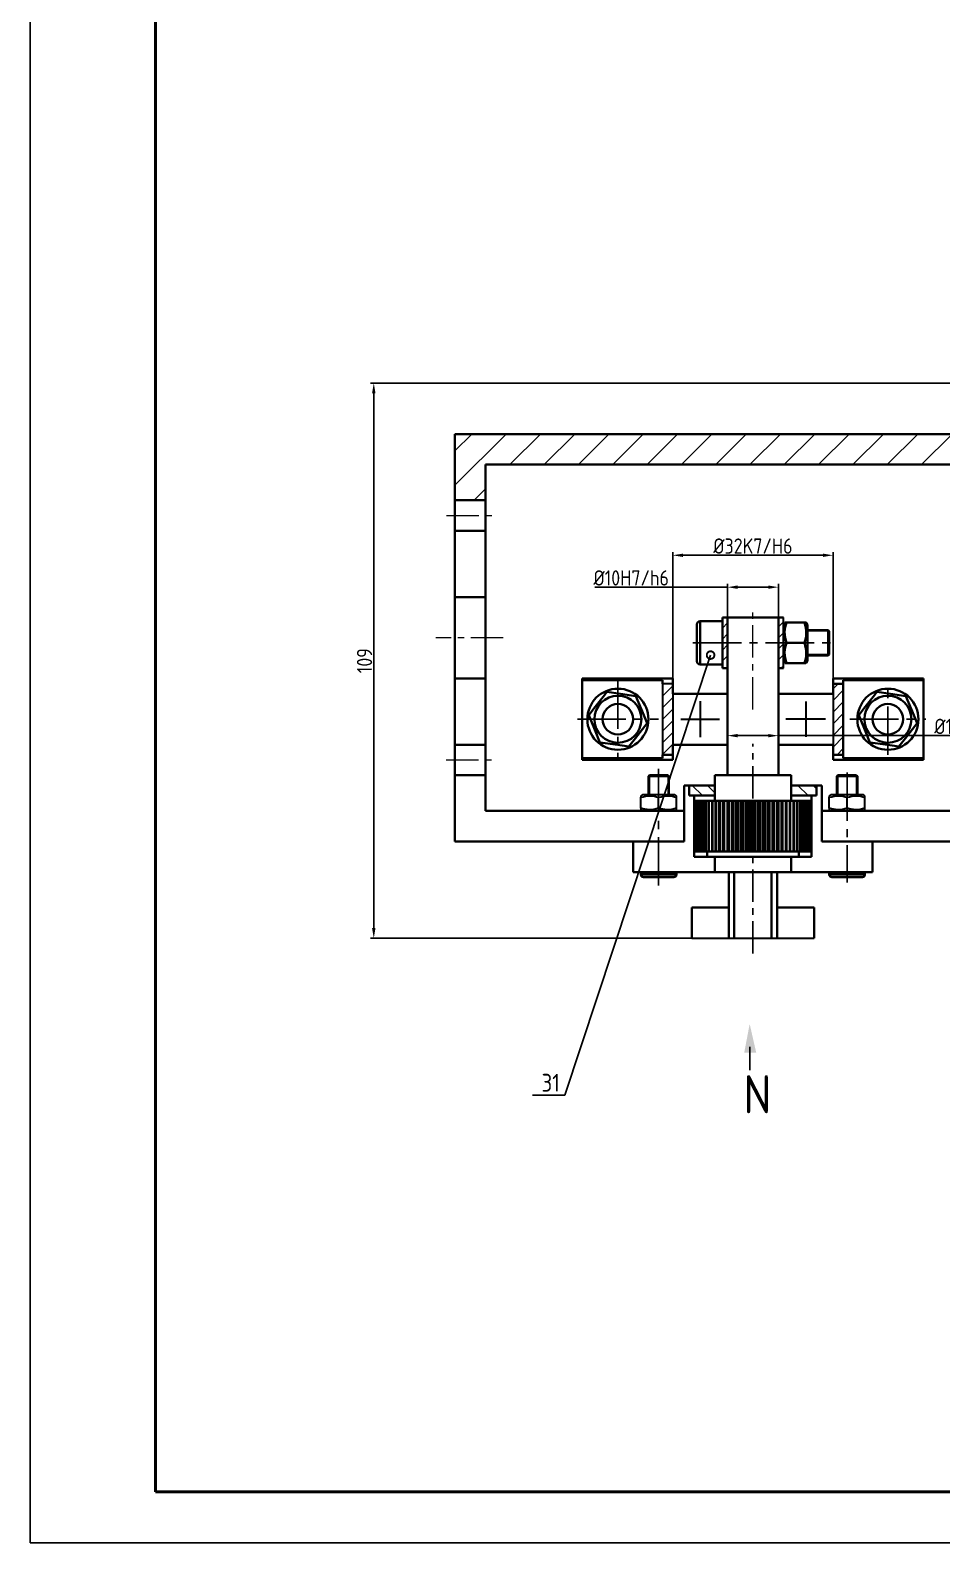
# Model space of a CAD drawing. Header units: millimetres. Extents: x -418 to 1730, y 105 to 1293.
# Drawn here: x -418 to -60, y 105 to 699 of the extents above; entities that cross this region are included whole.
import ezdxf
from ezdxf import colors
from ezdxf.entities.mleader import LeaderData, LeaderLine
from ezdxf.math import Vec2, Vec3

# ---------------------------------------------------------------- set-up
doc = ezdxf.new("R2010")
doc.units = ezdxf.units.MM
doc.linetypes.add('CENTER2', pattern=[28.575, 19.05, -3.175, 3.175, -3.175])
doc.linetypes.add('CENTERX2', pattern=[20.32, 12.7, -2.54, 2.54, -2.54])
for name, color, linetype, lineweight in [('中心线层', 6, 'CENTERX2', 15), ('剖面线层', 6, 'Continuous', 15), ('图形轮廓线', 7, 'Continuous', 35), ('图框线', 7, 'Continuous', 50), ('文字', 6, 'Continuous', 25), ('细实线', 6, 'Continuous', 25), ('轮廓实线层', 7, 'Continuous', 40)]:
    doc.layers.add(name, color=color, linetype=linetype, lineweight=lineweight)
doc.layers.add('细点画线', color=6, linetype='CENTER2')
doc.styles.get("Standard").update_dxf_attribs({"font": 'gbenor.shx', "bigfont": 'gbcbig.shx'})
doc.dimstyles.new('圆标注', dxfattribs={"dimtxt": 6, "dimasz": 4, "dimexe": 1.25, "dimexo": 0.625, "dimtad": 1, "dimlfac": 0.5, "dimdsep": 46, "dimtxsty": 'Standard', "dimcen": 2.5, "dimadec": 0, "dimazin": 0, "dimtfac": 1, "dimtmove": 0, "dimatfit": 3, "dimfxl": 1, "dimarcsym": 0})

# ---------------------------------------------------------------- blocks, each defined once
blk = doc.blocks.new('*D46')
at = {"layer": 'Defpoints', "color": 0, "transparency": 16777216}
for p in [(-124.52, 480.2), (-144.52, 453.34), (-124.52, 453.34)]:
    blk.add_point(p, dxfattribs=at)
at = {"layer": '文字', "color": 0, "lineweight": -2, "transparency": 16777216}
for p, q in [((-144.52, 453.96), (-144.52, 481.45)), ((-124.52, 453.96), (-124.52, 481.45)), ((-144.52, 480.2), (-196.56, 480.2)), ((-128.52, 480.2), (-140.52, 480.2))]:
    blk.add_line(p, q, dxfattribs=at)
at = {"layer": '文字', "color": 0, "transparency": 16777216}
for points in [[(-140.52, 480.87), (-140.52, 479.54), (-144.52, 480.2)], [(-128.52, 480.87), (-128.52, 479.54), (-124.52, 480.2)]]:
    blk.add_solid(points, dxfattribs=at)
at = {"layer": '文字', "color": 0, "transparency": 16777216, "insert": (-182.31, 483.83), "char_height": 6, "attachment_point": 5}
blk.add_mtext('%%C10H7/h6', dxfattribs=at)
blk = doc.blocks.new('_DotSmall')
at = {"color": 0, "linetype": 'ByBlock', "const_width": 0.5}
blk.add_lwpolyline([(-0.0625, 0, 1), (0.0625, 0, 1)], format="xyb", close=True, dxfattribs=at)
blk = doc.blocks.new('*D55')
at = {"layer": 'Defpoints', "color": 0, "transparency": 16777216}
for p in [(630.95, 560.34), (-283.36, 342.34), (-110.52, 342.34)]:
    blk.add_point(p, dxfattribs=at)
at = {"layer": '文字', "color": 0, "lineweight": -2, "transparency": 16777216}
for p, q in [((630.33, 560.34), (-284.61, 560.34)), ((-283.36, 556.34), (-283.36, 346.34)), ((-111.15, 342.34), (-284.61, 342.34))]:
    blk.add_line(p, q, dxfattribs=at)
at = {"layer": '文字', "color": 0, "transparency": 16777216}
for points in [[(-284.03, 556.34), (-282.7, 556.34), (-283.36, 560.34)], [(-284.03, 346.34), (-282.7, 346.34), (-283.36, 342.34)]]:
    blk.add_solid(points, dxfattribs=at)
at = {"layer": '文字', "color": 0, "transparency": 16777216, "insert": (-286.99, 451.34), "char_height": 6, "attachment_point": 5, "rotation": 90}
blk.add_mtext('109', dxfattribs=at)
blk = doc.blocks.new('*D56')
at = {"layer": 'Defpoints', "color": 0, "transparency": 16777216}
for p in [(-103.06, 492.73), (-165.98, 438.34), (-103.06, 438.34)]:
    blk.add_point(p, dxfattribs=at)
at = {"layer": '文字', "color": 0, "lineweight": -2, "transparency": 16777216}
for p, q in [((-165.98, 438.96), (-165.98, 493.98)), ((-103.06, 438.96), (-103.06, 493.98)), ((-161.98, 492.73), (-107.06, 492.73))]:
    blk.add_line(p, q, dxfattribs=at)
at = {"layer": '文字', "color": 0, "transparency": 16777216}
for points in [[(-161.98, 493.39), (-161.98, 492.06), (-165.98, 492.73)], [(-107.06, 493.39), (-107.06, 492.06), (-103.06, 492.73)]]:
    blk.add_solid(points, dxfattribs=at)
at = {"layer": '文字', "color": 0, "transparency": 16777216, "insert": (-134.52, 496.35), "char_height": 6, "attachment_point": 5}
blk.add_mtext('%%C32K7/H6', dxfattribs=at)
blk = doc.blocks.new('*D57')
at = {"layer": 'Defpoints', "color": 0, "transparency": 16777216}
for p in [(-144.52, 424.54), (-124.52, 424.54), (-124.52, 421.89)]:
    blk.add_point(p, dxfattribs=at)
at = {"layer": '文字', "color": 0, "lineweight": -2, "transparency": 16777216}
for p, q in [((-144.52, 423.91), (-144.52, 420.64)), ((-140.52, 421.89), (-128.52, 421.89)), ((-124.52, 423.91), (-124.52, 420.64)), ((-124.52, 421.89), (-34.22, 421.89))]:
    blk.add_line(p, q, dxfattribs=at)
at = {"layer": '文字', "color": 0, "transparency": 16777216}
for points in [[(-140.52, 422.56), (-140.52, 421.23), (-144.52, 421.89)], [(-128.52, 422.56), (-128.52, 421.23), (-124.52, 421.89)]]:
    blk.add_solid(points, dxfattribs=at)
at = {"layer": '文字', "color": 0, "transparency": 16777216, "insert": (-48.47, 425.52), "char_height": 6, "attachment_point": 5}
blk.add_mtext('%%C10H7/h6', dxfattribs=at)

msp = doc.modelspace()

# ---------------------------------------------------------------- hatches: boundary and pattern name
at = {"layer": '剖面线层'}
h = msp.add_hatch(dxfattribs=at)
h.set_pattern_fill('ANSI31', color=256, scale=3)
h.set_pattern_definition([(45, (-3052.254, -704.448), (-6.735192, 6.735192), [])])
h.paths.add_polyline_path([(133.28, 528.34), (136.48, 528.34), (136.48, 522.94), (148.48, 522.94), (148.48, 540.34), (-251.52, 540.34), (-251.52, 514.34), (-239.52, 514.34), (-239.52, 528.34)])
h = msp.add_hatch(dxfattribs=at)
h.set_pattern_fill('ANSI31', color=256, scale=0.96)
h.set_pattern_definition([(45, (-3052.2543, -704.4478), (-2.1552615, 2.1552615), [])])
h.paths.add_polyline_path([(-122.52, 465.59), (-122.52, 468.34), (-124.52, 468.34), (-124.52, 458.34), (-122.52, 458.34)])
h.paths.add_polyline_path([(-122.52, 458.34), (-124.52, 458.34), (-124.52, 448.34), (-122.52, 448.34), (-122.52, 453.34)])
h.paths.add_polyline_path([(-144.52, 468.34), (-146.52, 468.34), (-146.52, 466.84), (-146.52, 458.34), (-144.52, 458.34)])
h.paths.add_polyline_path([(-144.52, 458.34), (-146.52, 458.34), (-146.52, 449.84), (-146.52, 448.34), (-144.52, 448.34)])
h = msp.add_hatch(dxfattribs=at)
h.set_pattern_fill('ANSI31', color=256, scale=1.32, angle=90)
h.set_pattern_definition([(135, (-3052.2543, -704.448), (-2.9634845, -2.9634845), [])])
h.paths.add_polyline_path([(-149.52, 402.34), (-159.52, 402.34), (-159.52, 398.34), (-157.52, 398.34), (-149.52, 398.34)])
h.paths.add_polyline_path([(-109.52, 402.34), (-119.52, 402.34), (-119.52, 398.34), (-109.52, 398.34)])
at = {"layer": '文字'}
h = msp.add_hatch(dxfattribs=at)
h.set_pattern_fill('ANSI31', color=256, scale=1.02)
h.set_pattern_definition([(45, (-3052.2543, -704.4478), (-2.2899653, 2.2899653), [])])
h.paths.add_polyline_path([(-165.985, 438.34), (-165.985, 442.283), (-169.989, 442.283), (-170.012, 414.397), (-165.985, 414.397), (-165.985, 418.34)])
h.paths.add_polyline_path([(-99.02, 442.283), (-103.056, 442.283), (-103.056, 438.34), (-103.056, 418.34), (-103.056, 414.397), (-99.02, 414.397)])

# ---------------------------------------------------------------- linework, layer by layer
at = {"layer": '中心线层'}
for p, q in [((-254.845, 508.34), (-236.779, 508.34)), ((-134.52, 432.214), (-134.52, 472.151)), ((-232.615, 460.34), (-259.065, 460.34)), ((-254.945, 412.34), (-236.454, 412.34))]:
    msp.add_line(p, q, dxfattribs=at)
at = {"layer": '剖面线层'}
for p, q in [((-104.521, 462.94), (-113.121, 462.94)), ((-104.521, 453.74), (-113.121, 453.74)), ((-175.12, 406.34), (-175.12, 398.74)), ((-167.92, 406.34), (-167.92, 398.74)), ((-101.12, 406.34), (-101.12, 398.74)), ((-93.92, 406.34), (-93.92, 398.74))]:
    msp.add_line(p, q, dxfattribs=at)
at = {"layer": '图形轮廓线'}
for p, q in [((-122.52, 463.34), (-122.52, 468.34)), ((-122.52, 448.34), (-122.52, 453.34)), ((-169.989, 442.283), (-170.012, 414.354)), ((-165.985, 442.283), (-169.989, 442.283)), ((-165.985, 438.34), (-165.985, 418.34)), ((-155.253, 435.417), (-155.253, 421.263)), ((-113.788, 435.245), (-113.788, 421.435)), ((-103.056, 438.34), (-103.056, 418.34)), ((-162.805, 428.34), (-147.7, 428.34)), ((-106.01, 428.34), (-121.567, 428.34)), ((-177.77, 398.74), (-178.52, 398.307)), ((-178.52, 398.307), (-178.52, 397.682)), ((-177.77, 398.74), (-165.27, 398.74)), ((-164.52, 398.307), (-165.27, 398.74)), ((-164.52, 397.682), (-164.52, 398.307)), ((-103.77, 398.74), (-104.52, 398.307)), ((-104.52, 398.307), (-104.52, 397.682)), ((-103.77, 398.74), (-91.27, 398.74)), ((-90.52, 398.307), (-91.27, 398.74)), ((-90.52, 397.682), (-90.52, 398.307)), ((-178.52, 393.398), (-178.52, 397.682)), ((-178.52, 393.398), (-178.52, 392.773)), ((-178.52, 392.773), (-177.77, 392.34)), ((-171.52, 392.34), (-177.77, 392.34)), ((-171.52, 393.398), (-171.52, 397.682)), ((-165.27, 392.34), (-171.52, 392.34)), ((-165.27, 392.34), (-164.52, 392.773)), ((-164.52, 393.398), (-164.52, 397.682)), ((-164.52, 392.773), (-164.52, 393.398)), ((-104.52, 393.398), (-104.52, 397.682)), ((-104.52, 393.398), (-104.52, 392.773)), ((-104.52, 392.773), (-103.77, 392.34)), ((-97.52, 392.34), (-103.77, 392.34)), ((-97.52, 393.398), (-97.52, 397.682)), ((-91.27, 392.34), (-97.52, 392.34)), ((-91.27, 392.34), (-90.52, 392.773)), ((-90.52, 393.398), (-90.52, 397.682)), ((-90.52, 392.773), (-90.52, 393.398)), ((-158.52, 342.34), (-110.52, 342.34))]:
    msp.add_line(p, q, dxfattribs=at)
for points, knots in [([(-178.52, 397.682), (-177.269, 398.008), (-174.929, 398.618), (-172.603, 397.979), (-171.52, 397.682)], [0, 0, 0, 0, 0.5344324, 1, 1, 1, 1]), ([(-171.52, 397.682), (-170.269, 398.008), (-167.929, 398.618), (-165.603, 397.979), (-164.52, 397.682)], [0, 0, 0, 0, 0.53444888, 1, 1, 1, 1]), ([(-104.52, 397.682), (-103.269, 398.008), (-100.929, 398.618), (-98.603, 397.979), (-97.52, 397.682)], [0, 0, 0, 0, 0.5344324, 1, 1, 1, 1]), ([(-97.52, 397.682), (-96.269, 398.008), (-93.929, 398.618), (-91.603, 397.979), (-90.52, 397.682)], [0, 0, 0, 0, 0.53444888, 1, 1, 1, 1]), ([(-171.52, 393.398), (-172.771, 393.072), (-175.112, 392.461), (-177.438, 393.101), (-178.52, 393.398)], [0, 0, 0, 0, 0.5344324, 1, 1, 1, 1]), ([(-164.52, 393.398), (-165.771, 393.072), (-168.112, 392.461), (-170.438, 393.101), (-171.52, 393.398)], [0, 0, 0, 0, 0.5344324, 1, 1, 1, 1]), ([(-97.52, 393.398), (-98.771, 393.072), (-101.112, 392.461), (-103.438, 393.101), (-104.52, 393.398)], [0, 0, 0, 0, 0.5344324, 1, 1, 1, 1]), ([(-90.52, 393.398), (-91.771, 393.072), (-94.112, 392.461), (-96.438, 393.101), (-97.52, 393.398)], [0, 0, 0, 0, 0.5344324, 1, 1, 1, 1])]:
    msp.add_open_spline(points, degree=3, knots=knots, dxfattribs=at)
at = {"layer": '图框线'}
for p, q in [((-368.997, 1272.923), (-368.997, 124.923)), ((-368.997, 124.923), (1241.774, 124.923))]:
    msp.add_line(p, q, dxfattribs=at)
at = {"layer": '文字'}
msp.add_line((-135.788, 299.685), (-135.788, 290.58), dxfattribs=at)
msp.add_solid([(-137.915, 297.445), (-133.231, 297.445), (-135.788, 308.685)], dxfattribs=at)
at = {"layer": '细实线'}
for p, q in [((-418.226, 1292.923), (-418.226, 104.923)), ((-418.226, 104.923), (1261.774, 104.923))]:
    msp.add_line(p, q, dxfattribs=at)
at = {"layer": '细点画线'}
for p, q in [((-158.093, 458.34), (-102.553, 458.34)), ((-187.52, 443.658), (-187.52, 413.038)), ((-81.52, 414.353), (-81.52, 442.599)), ((-203.403, 428.355), (-171.637, 428.341)), ((-96.434, 428.34), (-66.607, 428.34)), ((-171.52, 363), (-171.52, 408.833)), ((-97.52, 407.434), (-97.52, 364.207))]:
    msp.add_line(p, q, dxfattribs=at)
at = {"layer": '细点画线', "linetype": 'CENTERX2'}
msp.add_line((-134.52, 336.298), (-134.52, 418.666), dxfattribs=at)
at = {"layer": '轮廓实线层'}
for p, q in [((148.48, 540.34), (-251.52, 540.34)), ((-251.52, 540.34), (-251.52, 514.34)), ((133.28, 528.34), (-239.52, 528.34)), ((-239.52, 528.34), (-239.52, 502.34)), ((-239.52, 514.34), (-251.52, 514.34)), ((-251.52, 514.34), (-251.52, 502.34)), ((-251.52, 502.34), (-239.52, 502.34)), ((-251.52, 502.34), (-251.52, 476.34)), ((-239.52, 502.34), (-239.52, 476.34)), ((-239.52, 476.34), (-251.52, 476.34)), ((-251.52, 476.34), (-251.52, 444.34)), ((-239.52, 476.34), (-239.52, 444.34)), ((-156.52, 451.09), (-156.52, 465.59)), ((-146.52, 466.84), (-155.27, 466.84)), ((-155.27, 466.84), (-155.27, 449.84)), ((-146.52, 466.84), (-146.52, 468.34)), ((-146.52, 468.34), (-122.52, 468.34)), ((-146.52, 466.84), (-146.52, 449.84)), ((-144.52, 406.34), (-144.52, 468.34)), ((-124.52, 406.34), (-124.52, 468.34)), ((-122.087, 466.34), (-122.52, 465.59)), ((-122.52, 458.32), (-122.52, 465.59)), ((-122.027, 466.344), (-121.373, 466.353)), ((-121.373, 466.353), (-114.268, 466.353)), ((-121.373, 466.327), (-114.268, 466.327)), ((-114.268, 466.353), (-113.614, 466.344)), ((-113.121, 465.59), (-113.554, 466.34)), ((-113.121, 458.32), (-113.121, 465.59)), ((-104.92, 463.34), (-113.121, 463.34)), ((-104.521, 462.94), (-104.92, 463.34)), ((-104.92, 453.34), (-104.92, 463.34)), ((-122.52, 451.09), (-122.52, 458.32)), ((-121.373, 458.314), (-114.268, 458.314)), ((-113.121, 451.09), (-113.121, 458.32)), ((-104.521, 462.94), (-104.521, 453.74)), ((-113.121, 453.34), (-104.92, 453.34)), ((-104.92, 453.34), (-104.521, 453.74)), ((-155.27, 449.84), (-146.52, 449.84)), ((-146.52, 448.34), (-146.52, 449.84)), ((-144.52, 448.34), (-146.52, 448.34)), ((-124.52, 448.34), (-122.52, 448.34)), ((-122.52, 451.09), (-122.087, 450.34)), ((-121.373, 450.327), (-114.268, 450.327)), ((-113.554, 450.34), (-113.121, 451.09)), ((-251.52, 444.34), (-239.52, 444.34)), ((-251.52, 444.34), (-251.52, 418.34)), ((-239.52, 444.34), (-239.52, 418.34)), ((-201.52, 443.654), (-201.52, 444.34)), ((-201.52, 444.34), (-166.02, 444.34)), ((-201.52, 443.654), (-170.02, 443.654)), ((-201.52, 413.026), (-201.52, 443.654)), ((-170.02, 443.654), (-170.02, 442.368)), ((-166.02, 444.34), (-166.02, 442.368)), ((-165.985, 438.34), (-165.985, 442.283)), ((-103.056, 442.283), (-103.056, 438.34)), ((-103.056, 442.283), (-99.052, 442.283)), ((-103.02, 444.34), (-103.02, 442.368)), ((-103.02, 444.34), (-67.52, 444.34)), ((-67.52, 443.654), (-99.02, 443.654)), ((-99.02, 443.654), (-99.02, 413.026)), ((-67.52, 443.654), (-67.52, 444.34)), ((-67.52, 443.654), (-67.52, 413.026)), ((-144.52, 438.34), (-165.985, 438.34)), ((-103.056, 438.34), (-124.52, 438.34)), ((-239.52, 418.34), (-251.52, 418.34)), ((-251.52, 418.34), (-251.52, 406.34)), ((-239.52, 418.34), (-239.52, 406.34)), ((-165.985, 418.34), (-144.52, 418.34)), ((-165.985, 418.34), (-165.985, 414.397)), ((-120.52, 418.34), (-124.52, 418.34)), ((-124.52, 418.34), (-103.056, 418.34)), ((-103.056, 414.397), (-103.056, 418.34)), ((-201.52, 412.34), (-201.52, 413.026)), ((-170.02, 413.026), (-201.52, 413.026)), ((-201.52, 412.34), (-166.02, 412.34)), ((-170.02, 414.311), (-170.02, 413.026)), ((-165.985, 414.397), (-169.989, 414.397)), ((-166.02, 412.34), (-166.02, 414.311)), ((-99.052, 414.397), (-103.056, 414.397)), ((-103.02, 412.34), (-103.02, 414.311)), ((-103.02, 412.34), (-67.52, 412.34)), ((-99.02, 413.026), (-67.52, 413.026)), ((-67.52, 412.34), (-67.52, 413.026)), ((-251.52, 406.34), (-239.52, 406.34)), ((-251.52, 406.34), (-251.52, 380.34)), ((-239.52, 406.34), (-239.52, 392.34)), ((-175.12, 406.34), (-175.52, 405.94)), ((-175.52, 405.94), (-175.52, 398.74)), ((-173.196, 405.94), (-175.52, 405.94)), ((-175.12, 406.34), (-173.029, 406.34)), ((-167.52, 405.94), (-173.196, 405.94)), ((-173.029, 406.34), (-167.92, 406.34)), ((-167.52, 405.94), (-167.92, 406.34)), ((-167.52, 398.74), (-167.52, 405.94)), ((-149.52, 406.34), (-149.52, 396.34)), ((-149.52, 406.34), (-119.52, 406.34)), ((-119.52, 396.34), (-119.52, 406.34)), ((-101.12, 406.34), (-101.52, 405.94)), ((-101.52, 405.94), (-101.52, 398.74)), ((-99.196, 405.94), (-101.52, 405.94)), ((-101.12, 406.34), (-99.029, 406.34)), ((-93.52, 405.94), (-99.196, 405.94)), ((-99.029, 406.34), (-93.92, 406.34)), ((-93.52, 405.94), (-93.92, 406.34)), ((-93.52, 398.74), (-93.52, 405.94)), ((-161.52, 380.34), (-161.52, 402.34)), ((-159.52, 402.34), (-161.52, 402.34)), ((-159.52, 398.34), (-159.52, 402.34)), ((-149.52, 402.34), (-159.52, 402.34)), ((-149.52, 398.34), (-159.52, 398.34)), ((-157.52, 398.34), (-159.52, 398.34)), ((-157.52, 374.34), (-157.52, 398.34)), ((-149.52, 398.34), (-149.52, 402.34)), ((-119.52, 402.34), (-119.52, 398.34)), ((-109.52, 402.34), (-119.52, 402.34)), ((-109.52, 398.34), (-119.52, 398.34)), ((-111.52, 398.34), (-111.52, 374.34)), ((-109.52, 398.34), (-111.52, 398.34)), ((-109.52, 402.34), (-109.52, 398.34)), ((-107.52, 402.34), (-109.52, 402.34)), ((-107.52, 402.34), (-107.52, 380.34)), ((-239.52, 392.34), (-161.52, 392.34)), ((-161.52, 392.34), (-161.52, 380.34)), ((-157.12, 396.34), (-157.12, 376.34)), ((-157.042, 396.34), (-157.12, 396.34)), ((-157.042, 376.34), (-157.042, 396.34)), ((-157.026, 396.34), (-157.042, 396.34)), ((-157.026, 396.34), (-157.026, 376.34)), ((-156.793, 396.34), (-157.026, 396.34)), ((-156.793, 376.34), (-156.793, 396.34)), ((-156.761, 396.34), (-156.793, 396.34)), ((-156.761, 396.34), (-156.761, 376.34)), ((-156.374, 396.34), (-156.761, 396.34)), ((-156.374, 376.34), (-156.374, 396.34)), ((-156.326, 396.34), (-156.374, 396.34)), ((-156.326, 396.34), (-156.326, 376.34)), ((-155.789, 396.34), (-156.326, 396.34)), ((-155.789, 376.34), (-155.789, 396.34)), ((-155.726, 396.34), (-155.789, 396.34)), ((-155.726, 396.34), (-155.726, 376.34)), ((-155.042, 396.34), (-155.726, 396.34)), ((-155.042, 376.34), (-155.042, 396.34)), ((-154.964, 396.34), (-155.042, 396.34)), ((-154.964, 396.34), (-154.964, 376.34)), ((-154.138, 396.34), (-154.964, 396.34)), ((-154.138, 376.34), (-154.138, 396.34)), ((-154.047, 396.34), (-154.138, 396.34)), ((-154.047, 396.34), (-154.047, 376.34)), ((-153.086, 396.34), (-154.047, 396.34)), ((-153.086, 376.34), (-153.086, 396.34)), ((-152.98, 396.34), (-153.086, 396.34)), ((-152.98, 396.34), (-152.98, 376.34)), ((-151.892, 396.34), (-152.98, 396.34)), ((-151.892, 376.34), (-151.892, 396.34)), ((-151.774, 396.34), (-151.892, 396.34)), ((-151.774, 396.34), (-151.774, 376.34)), ((-150.566, 396.34), (-151.774, 396.34)), ((-150.566, 376.34), (-150.566, 396.34)), ((-150.436, 396.34), (-150.566, 396.34)), ((-150.436, 396.34), (-150.436, 376.34)), ((-149.173, 396.34), (-150.436, 396.34)), ((-149.173, 376.34), (-149.173, 396.34)), ((-149.118, 396.34), (-149.173, 396.34)), ((-149.118, 376.34), (-149.118, 396.34)), ((-148.977, 396.34), (-149.118, 396.34)), ((-148.977, 396.34), (-148.977, 376.34)), ((-147.723, 396.34), (-148.977, 396.34)), ((-147.723, 376.34), (-147.723, 396.34)), ((-147.558, 396.34), (-147.723, 396.34)), ((-147.558, 376.34), (-147.558, 396.34)), ((-147.408, 396.34), (-147.558, 396.34)), ((-147.408, 396.34), (-147.408, 376.34)), ((-146.173, 396.34), (-147.408, 396.34)), ((-146.173, 376.34), (-146.173, 396.34)), ((-145.9, 396.34), (-146.173, 396.34)), ((-145.9, 376.34), (-145.9, 396.34)), ((-145.741, 396.34), (-145.9, 396.34)), ((-145.741, 396.34), (-145.741, 376.34)), ((-144.535, 396.34), (-145.741, 396.34)), ((-144.535, 376.34), (-144.535, 396.34)), ((-144.155, 396.34), (-144.535, 396.34)), ((-144.155, 376.34), (-144.155, 396.34)), ((-143.988, 396.34), (-144.155, 396.34)), ((-143.988, 396.34), (-143.988, 376.34)), ((-142.82, 396.34), (-143.988, 396.34)), ((-142.82, 376.34), (-142.82, 396.34)), ((-142.336, 396.34), (-142.82, 396.34)), ((-142.336, 376.34), (-142.336, 396.34)), ((-142.164, 396.34), (-142.336, 396.34)), ((-142.164, 396.34), (-142.164, 376.34)), ((-141.042, 396.34), (-142.164, 396.34)), ((-141.042, 376.34), (-141.042, 396.34)), ((-140.458, 396.34), (-141.042, 396.34)), ((-140.458, 376.34), (-140.458, 396.34)), ((-140.281, 396.34), (-140.458, 396.34)), ((-140.281, 396.34), (-140.281, 376.34)), ((-139.215, 396.34), (-140.281, 396.34)), ((-139.215, 376.34), (-139.215, 396.34)), ((-138.535, 396.34), (-139.215, 396.34)), ((-138.535, 376.34), (-138.535, 396.34)), ((-138.354, 396.34), (-138.535, 396.34)), ((-138.354, 396.34), (-138.354, 376.34)), ((-137.351, 396.34), (-138.354, 396.34)), ((-137.351, 376.34), (-137.351, 396.34)), ((-136.582, 396.34), (-137.351, 396.34)), ((-136.582, 376.34), (-136.582, 396.34)), ((-136.399, 396.34), (-136.582, 396.34)), ((-136.399, 396.34), (-136.399, 376.34)), ((-135.466, 396.34), (-136.399, 396.34)), ((-135.466, 376.34), (-135.466, 396.34)), ((-134.612, 396.34), (-135.466, 396.34)), ((-134.612, 376.34), (-134.612, 396.34)), ((-134.429, 396.34), (-134.612, 396.34)), ((-134.429, 396.34), (-134.429, 376.34)), ((-133.574, 396.34), (-134.429, 396.34)), ((-133.574, 376.34), (-133.574, 396.34)), ((-132.642, 396.34), (-133.574, 396.34)), ((-132.642, 376.34), (-132.642, 396.34)), ((-132.459, 396.34), (-132.642, 396.34)), ((-132.459, 396.34), (-132.459, 376.34)), ((-131.69, 396.34), (-132.459, 396.34)), ((-131.69, 376.34), (-131.69, 396.34)), ((-130.686, 396.34), (-131.69, 396.34)), ((-130.686, 376.34), (-130.686, 396.34)), ((-130.506, 396.34), (-130.686, 396.34)), ((-130.506, 396.34), (-130.506, 376.34)), ((-129.826, 396.34), (-130.506, 396.34)), ((-129.826, 376.34), (-129.826, 396.34)), ((-128.76, 396.34), (-129.826, 396.34)), ((-128.76, 376.34), (-128.76, 396.34)), ((-128.582, 396.34), (-128.76, 396.34)), ((-128.582, 396.34), (-128.582, 376.34)), ((-127.999, 396.34), (-128.582, 396.34)), ((-127.999, 376.34), (-127.999, 396.34)), ((-126.877, 396.34), (-127.999, 396.34)), ((-126.877, 376.34), (-126.877, 396.34)), ((-126.705, 396.34), (-126.877, 396.34)), ((-126.705, 396.34), (-126.705, 376.34)), ((-126.221, 396.34), (-126.705, 396.34)), ((-126.221, 376.34), (-126.221, 396.34)), ((-125.053, 396.34), (-126.221, 396.34)), ((-125.053, 376.34), (-125.053, 396.34)), ((-124.886, 396.34), (-125.053, 396.34)), ((-124.886, 396.34), (-124.886, 376.34)), ((-124.506, 396.34), (-124.886, 396.34)), ((-124.506, 376.34), (-124.506, 396.34)), ((-123.3, 396.34), (-124.506, 396.34)), ((-123.3, 376.34), (-123.3, 396.34)), ((-123.141, 396.34), (-123.3, 396.34)), ((-123.141, 396.34), (-123.141, 376.34)), ((-122.867, 396.34), (-123.141, 396.34)), ((-122.867, 376.34), (-122.867, 396.34)), ((-121.633, 396.34), (-122.867, 396.34)), ((-121.633, 376.34), (-121.633, 396.34)), ((-121.483, 396.34), (-121.633, 396.34)), ((-121.483, 396.34), (-121.483, 376.34)), ((-121.317, 396.34), (-121.483, 396.34)), ((-121.317, 376.34), (-121.317, 396.34)), ((-120.064, 396.34), (-121.317, 396.34)), ((-120.064, 376.34), (-120.064, 396.34)), ((-119.923, 396.34), (-120.064, 396.34)), ((-119.923, 396.34), (-119.923, 376.34)), ((-119.868, 396.34), (-119.923, 396.34)), ((-119.868, 376.34), (-119.868, 396.34)), ((-118.605, 396.34), (-119.868, 396.34)), ((-118.605, 376.34), (-118.605, 396.34)), ((-118.475, 396.34), (-118.605, 396.34)), ((-118.475, 396.34), (-118.475, 376.34)), ((-117.267, 396.34), (-118.475, 396.34)), ((-117.267, 376.34), (-117.267, 396.34)), ((-117.149, 396.34), (-117.267, 396.34)), ((-117.149, 396.34), (-117.149, 376.34)), ((-116.06, 396.34), (-117.149, 396.34)), ((-116.06, 376.34), (-116.06, 396.34)), ((-115.955, 396.34), (-116.06, 396.34)), ((-115.955, 396.34), (-115.955, 376.34)), ((-114.994, 396.34), (-115.955, 396.34)), ((-114.994, 376.34), (-114.994, 396.34)), ((-114.903, 396.34), (-114.994, 396.34)), ((-114.903, 396.34), (-114.903, 376.34)), ((-114.077, 396.34), (-114.903, 396.34)), ((-114.077, 376.34), (-114.077, 396.34)), ((-113.999, 396.34), (-114.077, 396.34)), ((-113.999, 396.34), (-113.999, 376.34)), ((-113.315, 396.34), (-113.999, 396.34)), ((-113.315, 376.34), (-113.315, 396.34)), ((-113.252, 396.34), (-113.315, 396.34)), ((-113.252, 396.34), (-113.252, 376.34)), ((-112.714, 396.34), (-113.252, 396.34)), ((-112.714, 376.34), (-112.714, 396.34)), ((-112.667, 396.34), (-112.714, 396.34)), ((-112.667, 396.34), (-112.667, 376.34)), ((-112.28, 396.34), (-112.667, 396.34)), ((-112.28, 376.34), (-112.28, 396.34)), ((-112.248, 396.34), (-112.28, 396.34)), ((-112.248, 396.34), (-112.248, 376.34)), ((-112.015, 396.34), (-112.248, 396.34)), ((-112.015, 376.34), (-112.015, 396.34)), ((-111.999, 396.34), (-112.015, 396.34)), ((-111.999, 396.34), (-111.999, 376.34)), ((-111.921, 396.34), (-111.999, 396.34)), ((-111.921, 376.34), (-111.921, 396.34)), ((-107.52, 380.34), (-107.52, 392.34)), ((-107.52, 392.34), (133.28, 392.34)), ((-251.52, 380.34), (-161.52, 380.34)), ((-181.52, 380.34), (-181.52, 368.34)), ((-161.52, 380.34), (-181.52, 380.34)), ((-87.52, 380.34), (-107.52, 380.34)), ((-107.52, 380.34), (148.48, 380.34)), ((-87.52, 368.34), (-87.52, 380.34)), ((-157.52, 374.34), (-152.52, 374.34)), ((-157.042, 376.34), (-157.12, 376.34)), ((-157.026, 376.34), (-157.042, 376.34)), ((-156.793, 376.34), (-157.026, 376.34)), ((-156.761, 376.34), (-156.793, 376.34)), ((-156.374, 376.34), (-156.761, 376.34)), ((-156.326, 376.34), (-156.374, 376.34)), ((-155.789, 376.34), (-156.326, 376.34)), ((-155.726, 376.34), (-155.789, 376.34)), ((-155.042, 376.34), (-155.726, 376.34)), ((-154.964, 376.34), (-155.042, 376.34)), ((-154.138, 376.34), (-154.964, 376.34)), ((-154.047, 376.34), (-154.138, 376.34)), ((-153.086, 376.34), (-154.047, 376.34)), ((-152.98, 376.34), (-153.086, 376.34)), ((-151.892, 376.34), (-152.98, 376.34)), ((-152.52, 376.34), (-152.52, 374.34)), ((-134.52, 374.34), (-152.52, 374.34)), ((-151.774, 376.34), (-151.892, 376.34)), ((-150.566, 376.34), (-151.774, 376.34)), ((-150.436, 376.34), (-150.566, 376.34)), ((-149.173, 376.34), (-150.436, 376.34)), ((-149.52, 374.34), (-149.52, 368.34)), ((-149.52, 368.34), (-149.52, 374.34)), ((-149.118, 376.34), (-149.173, 376.34)), ((-148.977, 376.34), (-149.118, 376.34)), ((-147.723, 376.34), (-148.977, 376.34)), ((-147.558, 376.34), (-147.723, 376.34)), ((-147.408, 376.34), (-147.558, 376.34)), ((-146.173, 376.34), (-147.408, 376.34)), ((-145.9, 376.34), (-146.173, 376.34)), ((-145.741, 376.34), (-145.9, 376.34)), ((-144.535, 376.34), (-145.741, 376.34)), ((-144.155, 376.34), (-144.535, 376.34)), ((-143.988, 376.34), (-144.155, 376.34)), ((-142.82, 376.34), (-143.988, 376.34)), ((-142.336, 376.34), (-142.82, 376.34)), ((-142.164, 376.34), (-142.336, 376.34)), ((-141.042, 376.34), (-142.164, 376.34)), ((-140.458, 376.34), (-141.042, 376.34)), ((-140.281, 376.34), (-140.458, 376.34)), ((-139.215, 376.34), (-140.281, 376.34)), ((-138.535, 376.34), (-139.215, 376.34)), ((-138.354, 376.34), (-138.535, 376.34)), ((-137.351, 376.34), (-138.354, 376.34)), ((-136.582, 376.34), (-137.351, 376.34)), ((-136.399, 376.34), (-136.582, 376.34)), ((-135.466, 376.34), (-136.399, 376.34)), ((-134.612, 376.34), (-135.466, 376.34)), ((-134.429, 376.34), (-134.612, 376.34)), ((-116.52, 374.34), (-134.52, 374.34)), ((-133.574, 376.34), (-134.429, 376.34)), ((-132.642, 376.34), (-133.574, 376.34)), ((-132.459, 376.34), (-132.642, 376.34)), ((-131.69, 376.34), (-132.459, 376.34)), ((-130.686, 376.34), (-131.69, 376.34)), ((-130.506, 376.34), (-130.686, 376.34)), ((-129.826, 376.34), (-130.506, 376.34)), ((-128.76, 376.34), (-129.826, 376.34)), ((-128.582, 376.34), (-128.76, 376.34)), ((-127.999, 376.34), (-128.582, 376.34)), ((-126.877, 376.34), (-127.999, 376.34)), ((-126.705, 376.34), (-126.877, 376.34)), ((-126.221, 376.34), (-126.705, 376.34)), ((-125.053, 376.34), (-126.221, 376.34)), ((-124.886, 376.34), (-125.053, 376.34)), ((-124.506, 376.34), (-124.886, 376.34)), ((-123.3, 376.34), (-124.506, 376.34)), ((-123.141, 376.34), (-123.3, 376.34)), ((-122.867, 376.34), (-123.141, 376.34)), ((-121.633, 376.34), (-122.867, 376.34)), ((-121.483, 376.34), (-121.633, 376.34)), ((-121.317, 376.34), (-121.483, 376.34)), ((-120.064, 376.34), (-121.317, 376.34)), ((-119.923, 376.34), (-120.064, 376.34)), ((-119.868, 376.34), (-119.923, 376.34)), ((-118.605, 376.34), (-119.868, 376.34)), ((-119.52, 368.34), (-119.52, 374.34)), ((-119.52, 374.34), (-119.52, 368.34)), ((-118.475, 376.34), (-118.605, 376.34)), ((-117.267, 376.34), (-118.475, 376.34)), ((-117.149, 376.34), (-117.267, 376.34)), ((-116.06, 376.34), (-117.149, 376.34)), ((-116.52, 374.34), (-116.52, 376.34)), ((-116.52, 374.34), (-111.52, 374.34)), ((-115.955, 376.34), (-116.06, 376.34)), ((-114.994, 376.34), (-115.955, 376.34)), ((-114.903, 376.34), (-114.994, 376.34)), ((-114.077, 376.34), (-114.903, 376.34)), ((-113.999, 376.34), (-114.077, 376.34)), ((-113.315, 376.34), (-113.999, 376.34)), ((-113.252, 376.34), (-113.315, 376.34)), ((-112.714, 376.34), (-113.252, 376.34)), ((-112.667, 376.34), (-112.714, 376.34)), ((-112.28, 376.34), (-112.667, 376.34)), ((-112.248, 376.34), (-112.28, 376.34)), ((-112.015, 376.34), (-112.248, 376.34)), ((-111.999, 376.34), (-112.015, 376.34)), ((-111.921, 376.34), (-111.999, 376.34)), ((-181.52, 368.34), (-149.52, 368.34)), ((-178.52, 368.34), (-178.52, 367.34)), ((-164.52, 367.34), (-164.52, 368.34)), ((-149.52, 368.34), (-119.52, 368.34)), ((-144.02, 342.34), (-144.02, 368.34)), ((-141.852, 368.34), (-141.852, 342.34)), ((-127.189, 342.34), (-127.189, 368.34)), ((-125.02, 368.34), (-125.02, 342.34)), ((-119.52, 368.34), (-87.52, 368.34)), ((-104.52, 368.34), (-104.52, 367.34)), ((-90.52, 367.34), (-90.52, 368.34)), ((-178.52, 367.34), (-174.453, 367.34)), ((-174.034, 366.34), (-177.52, 366.34)), ((-174.453, 367.34), (-164.52, 367.34)), ((-165.52, 366.34), (-174.034, 366.34)), ((-104.52, 367.34), (-100.453, 367.34)), ((-100.034, 366.34), (-103.52, 366.34)), ((-100.453, 367.34), (-90.52, 367.34)), ((-91.52, 366.34), (-100.034, 366.34)), ((-144.02, 354.34), (-158.52, 354.34)), ((-158.52, 354.34), (-158.52, 342.34)), ((-110.52, 354.34), (-125.02, 354.34)), ((-110.52, 354.34), (-110.52, 342.34))]:
    msp.add_line(p, q, dxfattribs=at)
at = {"layer": '轮廓实线层', "flags": 128}
for points in [[(-170.02, 442.368), (-170.012, 442.326), (-169.989, 442.283)], [(-166.02, 442.368), (-166.011, 442.326), (-165.985, 442.283)], [(-103.056, 442.283), (-103.029, 442.326), (-103.02, 442.368)], [(-99.052, 442.283), (-99.028, 442.326), (-99.02, 442.368)], [(-191.869, 439.037), (-192.794, 437.848), (-196.402, 433.209), (-198.958, 429.923)], [(-180.431, 437.454), (-186.556, 438.302), (-191.869, 439.037)], [(-176.082, 426.757), (-178.411, 432.486), (-180.431, 437.454)], [(-85.869, 439.037), (-86.794, 437.848), (-90.402, 433.209), (-92.958, 429.923)], [(-74.431, 437.454), (-80.556, 438.302), (-85.869, 439.037)], [(-70.082, 426.757), (-72.411, 432.486), (-74.431, 437.454)], [(-198.958, 429.923), (-196.63, 424.194), (-194.61, 419.226)], [(-92.958, 429.923), (-90.63, 424.194), (-88.61, 419.226)], [(-183.172, 417.643), (-180.615, 420.93), (-177.007, 425.568), (-176.082, 426.757)], [(-77.172, 417.643), (-74.615, 420.93), (-71.007, 425.568), (-70.082, 426.757)], [(-194.61, 419.226), (-188.484, 418.378), (-183.172, 417.643)], [(-88.61, 419.226), (-82.484, 418.378), (-77.172, 417.643)], [(-169.989, 414.397), (-170.012, 414.354), (-170.02, 414.311)], [(-166.02, 414.311), (-166.011, 414.354), (-165.985, 414.397)], [(-103.056, 414.397), (-103.029, 414.354), (-103.02, 414.311)], [(-99.02, 414.311), (-99.028, 414.354), (-99.052, 414.397)]]:
    msp.add_lwpolyline(points, dxfattribs=at)
at = {"layer": '轮廓实线层'}
for centre, radius in [((-187.52, 428.34), 12), ((-81.52, 428.34), 12), ((-187.52, 428.34), 9.25), ((-187.52, 428.34), 6), ((-81.52, 428.34), 9.25), ((-81.52, 428.34), 6)]:
    msp.add_circle(centre, radius, dxfattribs=at)
for centre, radius, start, end in [((-155.27, 465.59), 1.25, 90.001367, 179.99731), ((-155.27, 451.09), 1.25, 180.002766, 269.99856), ((-177.52, 367.34), 1, 179.999939, 269.999207), ((-165.52, 367.34), 1, 270.000793, 0.000061), ((-103.52, 367.34), 1, 179.999939, 269.999207), ((-91.52, 367.34), 1, 270.000793, 0.000061)]:
    msp.add_arc(centre, radius, start, end, dxfattribs=at)
for points, knots in [([(-121.373, 458.314), (-121.746, 459.746), (-122.443, 462.426), (-121.713, 465.088), (-121.373, 466.327)], [0, 0, 0, 0, 0.5344453, 1, 1, 1, 1]), ([(-121.373, 466.327), (-121.478, 466.327), (-121.665, 466.328), (-121.853, 466.336), (-121.936, 466.34)], [0, 0, 0, 0, 0.5568198, 1, 1, 1, 1]), ([(-113.705, 466.34), (-113.788, 466.336), (-113.976, 466.328), (-114.163, 466.327), (-114.268, 466.327)], [0, 0, 0, 0, 0.4431802, 1, 1, 1, 1]), ([(-114.268, 466.327), (-113.895, 464.895), (-113.198, 462.215), (-113.928, 459.553), (-114.268, 458.314)], [0, 0, 0, 0, 0.5344455, 1, 1, 1, 1]), ([(-121.373, 450.327), (-121.746, 451.754), (-122.443, 454.425), (-121.713, 457.079), (-121.373, 458.314)], [0, 0, 0, 0, 0.5344385, 1, 1, 1, 1]), ([(-114.268, 458.314), (-113.895, 456.887), (-113.198, 454.216), (-113.928, 451.562), (-114.268, 450.327)], [0, 0, 0, 0, 0.5344386, 1, 1, 1, 1]), ([(-121.933, 450.34), (-121.851, 450.336), (-121.664, 450.328), (-121.478, 450.327), (-121.373, 450.327)], [0, 0, 0, 0, 0.4399785, 1, 1, 1, 1]), ([(-114.268, 450.327), (-114.163, 450.327), (-113.977, 450.328), (-113.79, 450.336), (-113.708, 450.34)], [0, 0, 0, 0, 0.5600215, 1, 1, 1, 1])]:
    msp.add_open_spline(points, degree=3, knots=knots, dxfattribs=at)

# ---------------------------------------------------------------- texts
at = {"layer": '文字', "insert": (-138.255, 288.509), "char_height": 15, "attachment_point": 1}
msp.add_mtext_dynamic_manual_height_columns('N', width=5.60055, gutter_width=12.5, heights=[0], dxfattribs=at)

# ---------------------------------------------------------------- dimensions: what is measured, and where the dimension line sits
at = {"layer": '文字'}
dim = msp.add_linear_dim(base=(-283.363, 342.34), p1=(630.95, 560.34), p2=(-110.52, 342.34), angle=90, dimstyle='圆标注', dxfattribs=at)
dim.commit()
dim.dimension.update_dxf_attribs({"geometry": '*D55', "text_midpoint": (-283.363, 451.34), "dimtype": 160})
for base, p1, p2, text, picture, middle in [((-103.056, 492.728), (-165.985, 438.34), (-103.056, 438.34), '%%C32K7/H6', '*D56', (-134.52, 492.728)), ((-124.52, 480.202), (-144.52, 453.34), (-124.52, 453.34), '%%C<>H7/h6', '*D46', (-182.309, 480.202)), ((-124.52, 421.892), (-144.52, 424.537), (-124.52, 424.537), '%%C<>H7/h6', '*D57', (-48.473, 421.892))]:
    dim = msp.add_linear_dim(base=base, p1=p1, p2=p2, text=text, dimstyle='圆标注', dxfattribs=at)
    dim.commit()
    dim.dimension.update_dxf_attribs({"geometry": picture, "text_midpoint": middle, "dimtype": 160})

# ---------------------------------------------------------------- leaders
ml = msp.add_multileader_mtext('Standard', dxfattribs=at)
ml.set_content('31', color=256)
ml.set_leader_properties()
ml.set_arrow_properties(name='DOTSMALL')
ml.build(insert=Vec2(0, 0))
ml.multileader.update_dxf_attribs({"text_left_attachment_type": 6, "text_right_attachment_type": 6, "dogleg_length": 0, "arrow_head_size": 6})
ctx = ml.context
ctx.base_point, ctx.char_height, ctx.arrow_head_size, ctx.plane_origin = Vec3(-217.561, 280.676), 7, 6, Vec3(-151.128, 453.531)
ctx.left_attachment, ctx.right_attachment, ctx.text_align_type = 6, 6, 2
notes = []
notes.append((ctx, [(0, (1, 1, 0), (-208.311, 280.676), (-1, 0), 0, [(0, [(-151.128, 453.531)], 0, [])])]))
ctx.mtext.insert, ctx.mtext.alignment, ctx.mtext.flow_direction = Vec3(-210.311, 289.076), 3, 5
for ctx, leaders in notes:
    for number, flags, end, landing, length, lines in leaders:
        leader = LeaderData()
        leader.index, (leader.has_last_leader_line, leader.has_dogleg_vector, leader.attachment_direction) = number, flags
        leader.last_leader_point, leader.dogleg_vector, leader.dogleg_length = Vec3(end), Vec3(landing), length
        for number, points, colour, breaks in lines:
            line = LeaderLine()
            line.index, line.vertices, line.color, line.breaks = number, Vec3.list(points), colors.encode_raw_color(colour), breaks
            leader.lines.append(line)
        ctx.leaders.append(leader)

doc.saveas('drawing.dxf')
